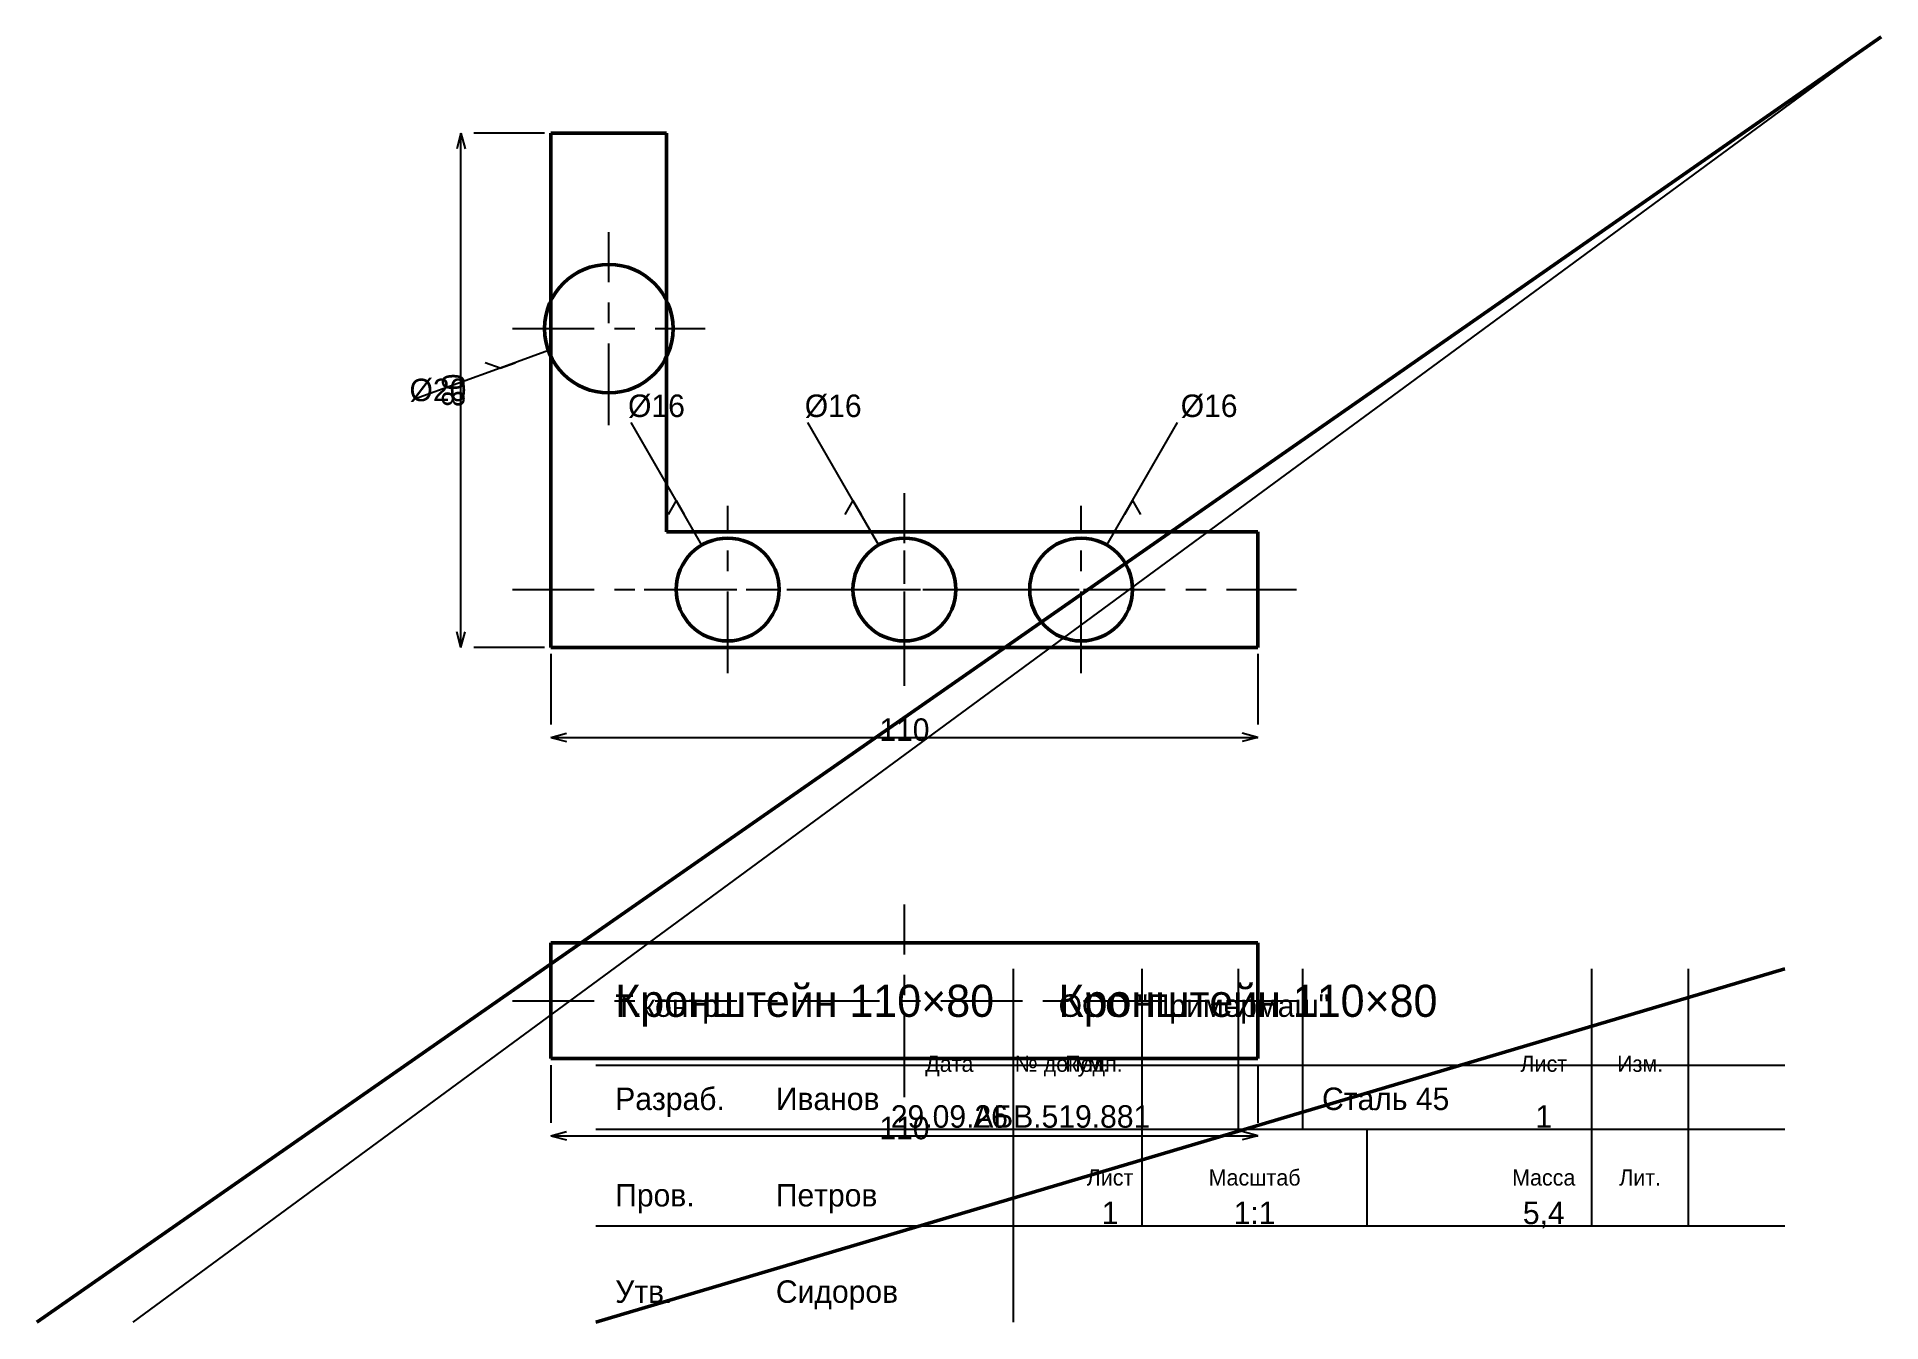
# Model space of a CAD drawing. Header units: millimetres. Extents: x 5 to 292, y 5 to 205.
import ezdxf
from ezdxf.enums import TextEntityAlignment as Align

# ---------------------------------------------------------------- set-up
doc = ezdxf.new("R2010")
doc.units = ezdxf.units.MM
doc.linetypes.add('CENTER', pattern=[22.225, 12.7, -3.175, 3.175, -3.175])
doc.linetypes.add('DASHED', pattern=[9, 6, -3])
for name, color, linetype, lineweight in [('AXIS', 7, 'CENTER', 25), ('DIMS', 7, 'CONTINUOUS', 25), ('MAIN', 7, 'CONTINUOUS', 50), ('TEXT', 7, 'CONTINUOUS', 25), ('THIN', 7, 'CONTINUOUS', 25)]:
    doc.layers.add(name, color=color, linetype=linetype, lineweight=lineweight)

msp = doc.modelspace()

# ---------------------------------------------------------------- linework, layer by layer
at = {"layer": 'AXIS', "linetype": 'CENTER', "lineweight": 25}
for p, q in [((94, 144.6), (94, 174.6)), ((79, 159.6), (109, 159.6)), ((140, 104), (140, 134)), ((112.5, 106), (112.5, 132)), ((140, 106), (140, 132)), ((167.5, 106), (167.5, 132)), ((79, 119), (201, 119)), ((99.5, 119), (125.5, 119)), ((127, 119), (153, 119)), ((154.5, 119), (180.5, 119)), ((140, 40), (140, 70)), ((79, 55), (201, 55))]:
    msp.add_line(p, q, dxfattribs=at)
at = {"layer": 'DIMS', "linetype": 'CONTINUOUS', "lineweight": 25}
for p, q in [((71, 190), (70.353, 187.585)), ((71, 110), (71, 190)), ((71, 190), (71.647, 187.585)), ((84, 190), (73, 190)), ((84.603, 156.18), (77.086, 153.444)), ((77.086, 153.444), (63.93, 148.655)), ((77.086, 153.444), (74.736, 154.299)), ((77.086, 153.444), (79.435, 154.299)), ((104.5, 132.856), (97.5, 144.981)), ((132, 132.856), (125, 144.981)), ((175.5, 132.856), (182.5, 144.981)), ((104.5, 132.856), (103.25, 130.691)), ((108.5, 125.928), (104.5, 132.856)), ((104.5, 132.856), (105.75, 130.691)), ((132, 132.856), (130.75, 130.691)), ((136, 125.928), (132, 132.856)), ((132, 132.856), (133.25, 130.691)), ((171.5, 125.928), (175.5, 132.856)), ((175.5, 132.856), (174.25, 130.691)), ((175.5, 132.856), (176.75, 130.691)), ((71, 110), (70.353, 112.415)), ((71, 110), (71.647, 112.415)), ((84, 110), (73, 110)), ((85, 109), (85, 98)), ((195, 109), (195, 98)), ((85, 96), (87.415, 96.647)), ((85, 96), (195, 96)), ((85, 96), (87.415, 95.353)), ((195, 96), (192.585, 96.647)), ((195, 96), (192.585, 95.353)), ((85, 45), (85, 36)), ((195, 45), (195, 36)), ((85, 34), (87.415, 34.647)), ((195, 34), (192.585, 34.647)), ((85, 34), (195, 34)), ((85, 34), (87.415, 33.353)), ((195, 34), (192.585, 33.353))]:
    msp.add_line(p, q, dxfattribs=at)
at = {"layer": 'MAIN', "linetype": 'CONTINUOUS', "lineweight": 50}
for p, q in [((5, 5), (292, 205)), ((103, 190), (85, 190)), ((85, 190), (85, 110)), ((103, 128), (103, 190)), ((195, 128), (103, 128)), ((195, 110), (195, 128)), ((85, 110), (195, 110)), ((85, 64), (195, 64)), ((85, 46), (85, 64)), ((195, 46), (195, 64)), ((92, 5), (277, 60)), ((85, 46), (195, 46))]:
    msp.add_line(p, q, dxfattribs=at)
for centre, radius in [((94, 159.6), 10), ((112.5, 119), 8), ((140, 119), 8), ((167.5, 119), 8)]:
    msp.add_circle(centre, radius, dxfattribs=at)
at = {"layer": 'THIN', "linetype": 'CONTINUOUS', "lineweight": 25}
for p, q in [((20, 5), (292, 205)), ((157, 5), (157, 60)), ((177, 35), (177, 60)), ((192, 35), (192, 60)), ((202, 35), (202, 60)), ((247, 35), (247, 60)), ((262, 35), (262, 60)), ((92, 45), (277, 45)), ((92, 35), (277, 35)), ((177, 20), (177, 35)), ((212, 20), (212, 35)), ((247, 20), (247, 35)), ((262, 20), (262, 35)), ((92, 20), (277, 20))]:
    msp.add_line(p, q, dxfattribs=at)
at = {"layer": 'THIN', "linetype": 'DASHED', "lineweight": 25}
for p, q in [((104.5, 64), (120.5, 64)), ((132, 64), (148, 64)), ((159.5, 64), (175.5, 64))]:
    msp.add_line(p, q, dxfattribs=at)

# ---------------------------------------------------------------- texts
at = {"layer": 'DIMS', "linetype": 'CONTINUOUS', "lineweight": 25}
msp.add_text('80', height=3.5, rotation=90, dxfattribs=at).set_placement((69.8, 150), align=Align.MIDDLE_CENTER)
for s, p in [('%%c20', (62.99, 148.313)), ('%%c16', (97, 145.847)), ('%%c16', (124.5, 145.847)), ('%%c16', (183, 145.847))]:
    msp.add_text(s, height=3.5, dxfattribs=at).set_placement(p)
for p in [(140, 97.2), (140, 35.2)]:
    msp.add_text('110', height=3.5, dxfattribs=at).set_placement(p, align=Align.MIDDLE_CENTER)
at = {"layer": 'TEXT', "linetype": 'CONTINUOUS', "lineweight": 25}
for s, height, p in [('Кронштейн 110×80', 5, (95, 52.5)), ('Кронштейн 110×80', 5, (164, 52.5)), ('Т.контр.', 3.5, (95, 52.5)), ('ООО "Примермаш"', 3.5, (164, 52.5)), ('Разраб.', 3.5, (95, 38)), ('Иванов', 3.5, (120, 38)), ('Сталь 45', 3.5, (205, 38)), ('Пров.', 3.5, (95, 23)), ('Петров', 3.5, (120, 23)), ('Утв.', 3.5, (95, 8)), ('Сидоров', 3.5, (120, 8))]:
    msp.add_text(s, height=height, dxfattribs=at).set_placement(p)
for s, height, p in [('Дата', 2.5, (147, 45.2)), ('№ докум.', 2.5, (164.5, 45.2)), ('Подп.', 2.5, (169.5, 45.2)), ('Лист', 2.5, (239.5, 45.2)), ('Изм.', 2.5, (254.5, 45.2)), ('29.09.26', 3.5, (147, 37)), ('АБВ.519.881', 3.5, (164.5, 37)), ('1', 3.5, (239.5, 37)), ('Лист', 2.5, (172, 27.5)), ('Масштаб', 2.5, (194.5, 27.5)), ('Масса', 2.5, (239.5, 27.5)), ('Лит.', 2.5, (254.5, 27.5)), ('1', 3.5, (172, 22)), ('1:1', 3.5, (194.5, 22)), ('5,4', 3.5, (239.5, 22))]:
    msp.add_text(s, height=height, dxfattribs=at).set_placement(p, align=Align.MIDDLE_CENTER)

doc.saveas('drawing.dxf')
